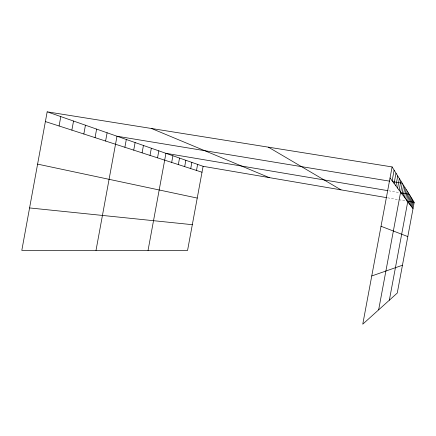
<?xml version="1.0" encoding="UTF-8"?>
<svg xmlns="http://www.w3.org/2000/svg" width="436" height="436" viewBox="0 0 436 436"><rect width="100%" height="100%" fill="white"/><g stroke="black" fill="none" stroke-linecap="round" stroke-linejoin="round"><path stroke-width="0.33" stroke-dasharray="2.18 1.64" d="M388.721 190.805L399.262 192.576M387.653 197.824L398.21 199.623M398.875 199.737L405.54 200.876"/><path stroke-width="0.65" d="M47.17 111.829L21.8 250.417L187.551 250.498L203.1 166.318L47.17 111.829L392.095 166.928L414.2 202.353L397.251 293.068L362.763 324.171L392.095 166.928M59.083 125.993L60.806 116.592M71.869 130.13L73.537 121.044M83.832 133.999L85.445 125.203M95.053 137.629L96.618 129.111M105.594 141.041L107.114 132.778M96.002 250.455L116.995 136.228L389.675 181.169M124.881 147.281L126.315 139.487M133.721 150.142L135.116 142.561M142.087 152.845L143.444 145.471M150.011 155.412L151.336 148.229M157.532 157.843L158.824 150.845M148.033 250.477L165.936 153.33L387.408 190.587M171.68 162.421L172.907 155.766M178.335 164.574L179.534 158.083M184.679 166.623L185.845 160.29M190.723 168.579L191.862 162.394M196.494 170.449L197.606 164.399M392.138 180.798L394.122 170.176M394.09 183.403L395.997 173.185M395.893 185.823L397.736 175.97M397.578 188.074L399.354 178.564M399.147 190.178L400.864 180.984M378.644 309.849L402.275 183.245L392.329 181.61M401.992 193.982L403.6 185.365M403.284 195.71L404.842 187.36M404.499 197.334L406.009 189.229M405.644 198.865L407.115 190.995M406.723 200.315L408.151 192.663M389.348 300.197L409.137 194.238L400.575 192.799M408.745 203.013L410.096 195.775M409.687 204.277L411.001 197.23M410.581 205.476L411.862 198.609M411.431 206.615L412.685 199.922M412.238 207.694L413.459 201.165M371.75 275.972L402.45 265.246M29.577 207.934L192.32 224.682M203.1 166.318L386.334 197.595M406.87 201.1L414.2 202.353M37.6 164.121L197.236 198.069M45.388 121.562L202.004 172.231M381.026 226.268L407.807 236.574M151.532 128.5L269.295 177.621M268.385 147.166L340.985 189.856M390.035 177.981L413.012 208.724"/></g></svg>
